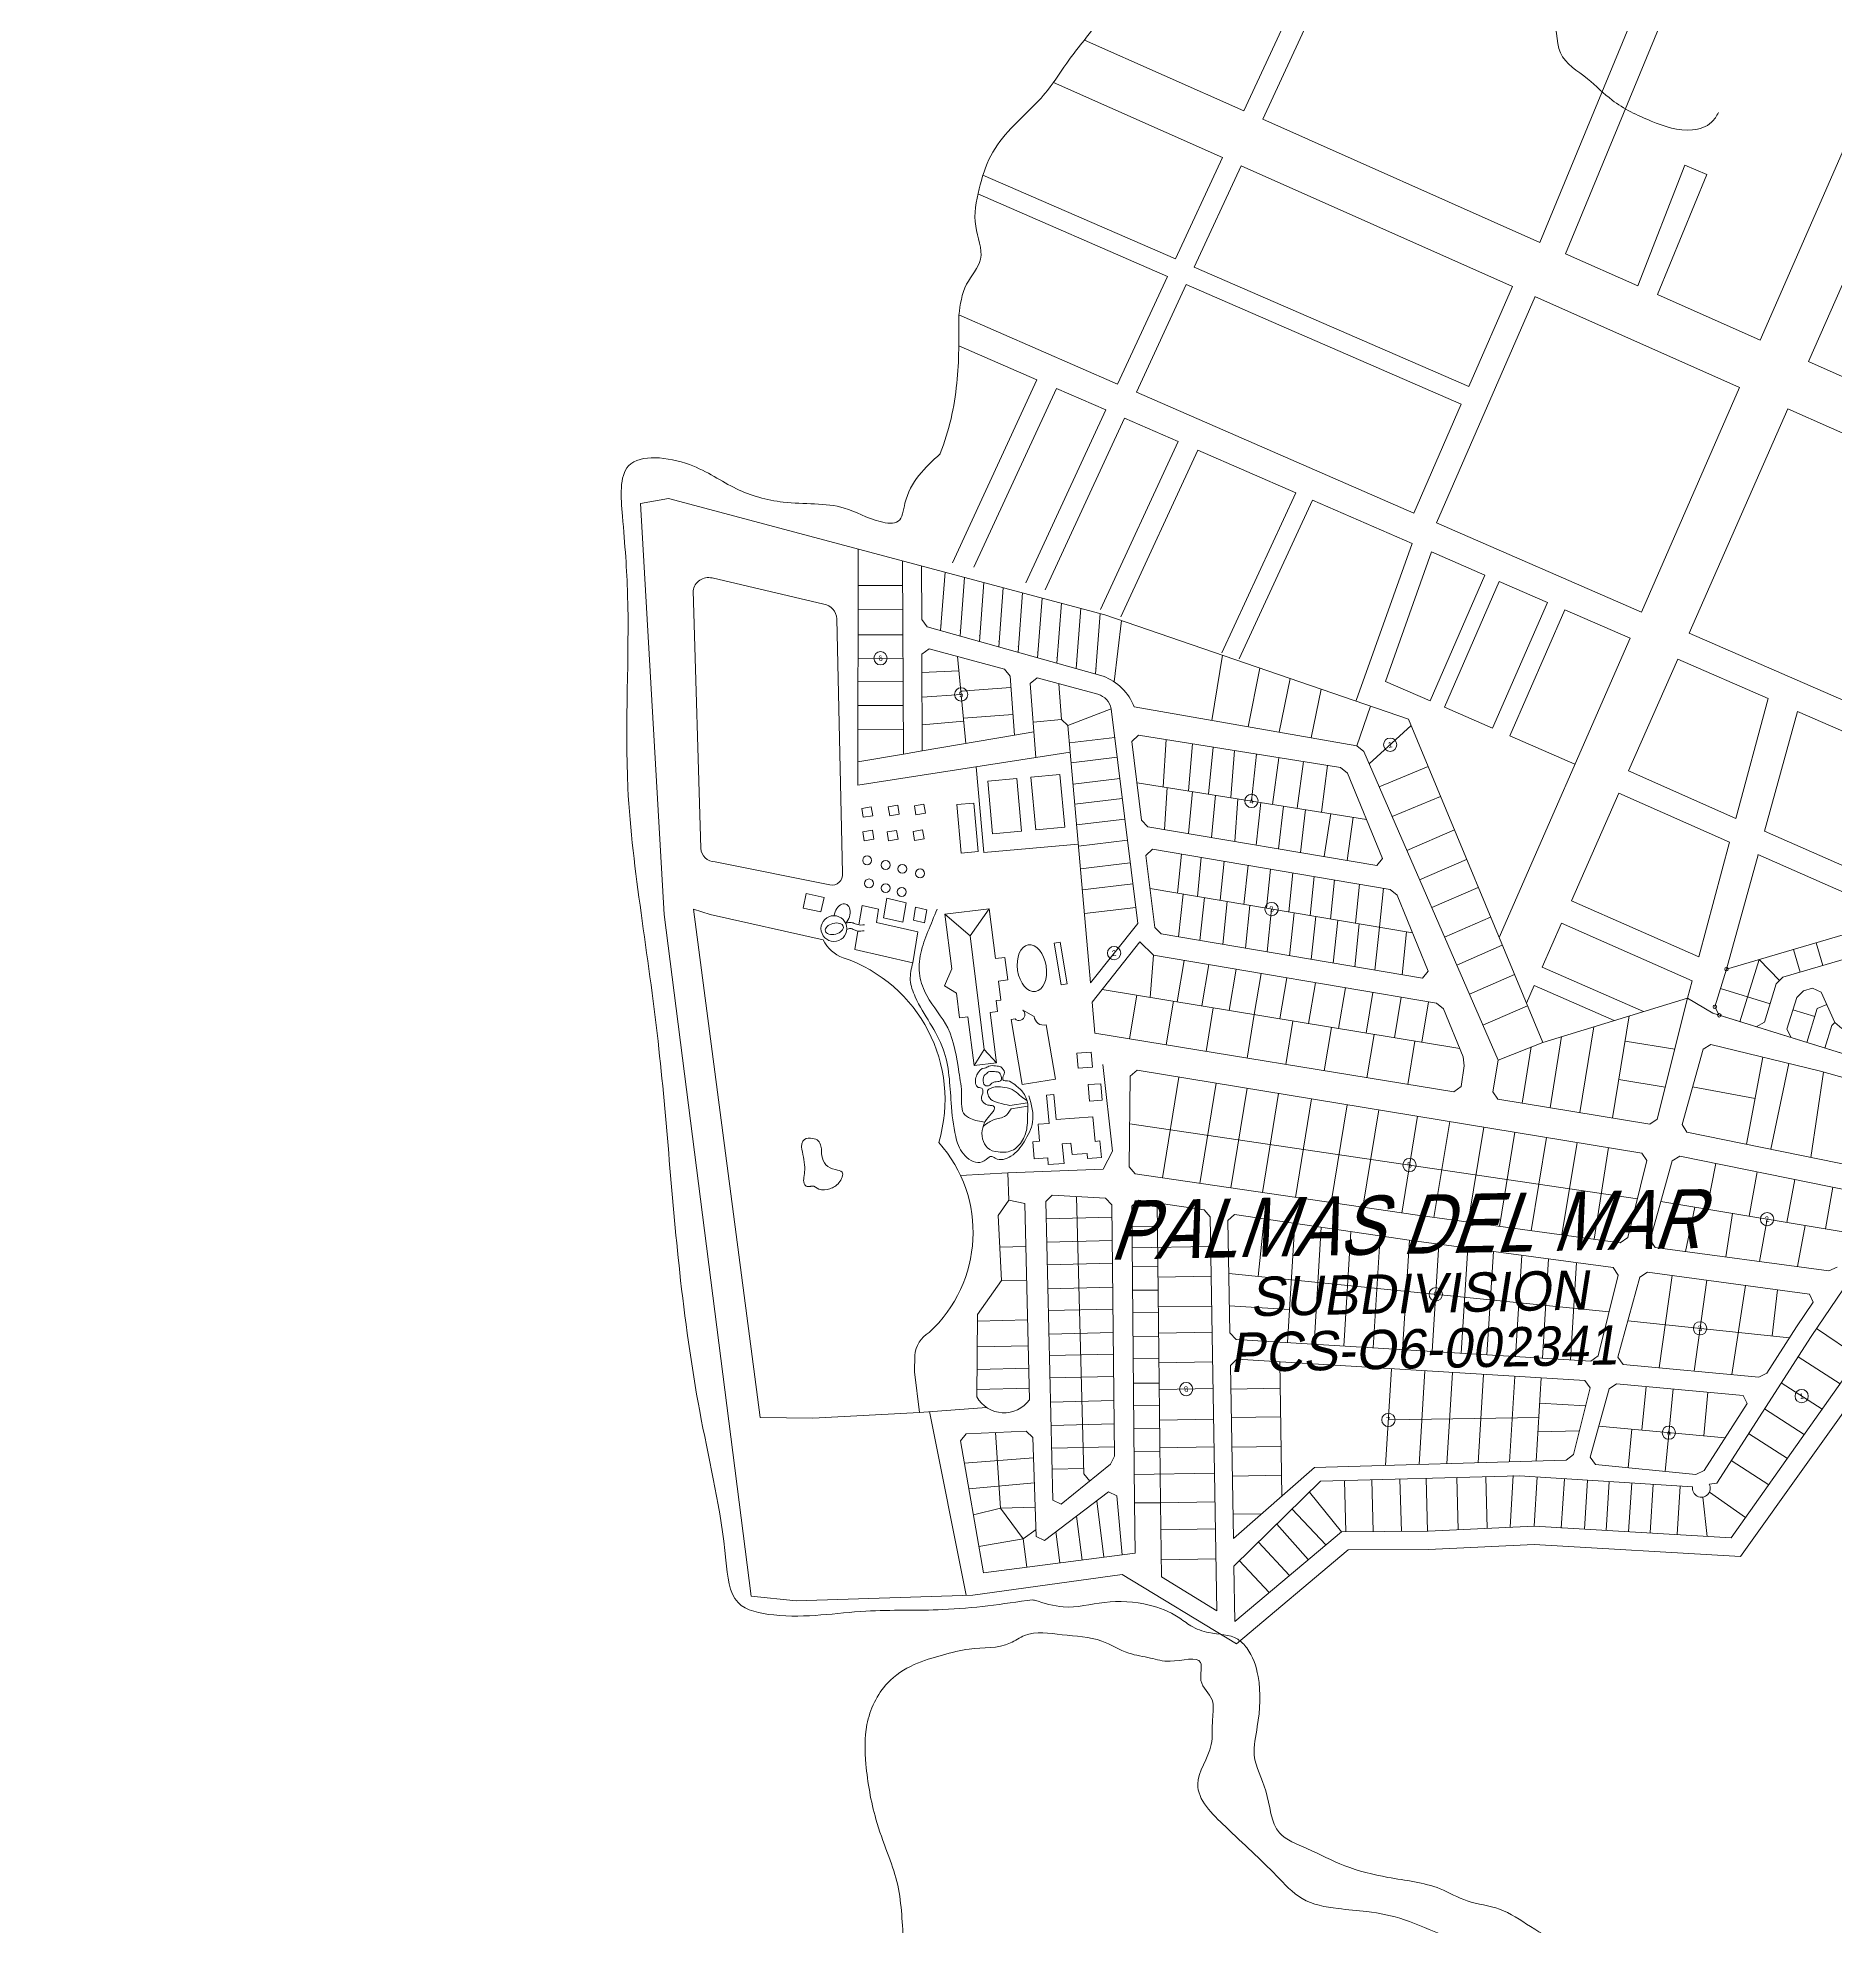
# Model space of a CAD drawing. Header units: metres. Extents: x -460 to 31334, y -1777 to 24987.
# Drawn here: x 100.651 to 101.218, y -749.575 to -748.98 of the extents above; entities that cross this region are included whole.
import ezdxf
from ezdxf.enums import TextEntityAlignment as Align

# ---------------------------------------------------------------- set-up
doc = ezdxf.new("R2010")
doc.units = ezdxf.units.M
doc.header["$MEASUREMENT"] = 0
doc.layers.add('VICINITY_MAP', color=7, linetype='Continuous', lineweight=13)
doc.styles.add('BLKNO', font='leroy.shx', dxfattribs={"height": 3})
doc.styles.add('LOT_NO', font='ARIALN.TTF', dxfattribs={"width": 1.5})
doc.styles.add('PX-0', font='leroy')

# ---------------------------------------------------------------- blocks, each defined once
blk = doc.blocks.new('KQEFDFDFG')
at = {"layer": 'VICINITY_MAP', "color": 250, "lineweight": 0}
for p, q in [((25986.253, 5028.513), (25997.06, 5054.658)), ((25996.768, 5037.602), (25991.705, 5026.093)), ((25981.069, 5035.014), (25979.458, 5031.53)), ((25980.177, 5034.18), (25979.038, 5031.717)), ((25985.679, 5028.768), (25987.905, 5034.154)), ((25975.458, 5033.306), (25979.038, 5031.717)), ((25974.762, 5032.351), (25978.553, 5030.668)), ((25979.458, 5031.53), (25985.679, 5028.768)), ((25978.553, 5030.668), (25977.503, 5028.397)), ((25973.183, 5030.277), (25977.503, 5028.397)), ((25978.973, 5030.481), (25977.924, 5028.214)), ((25978.973, 5030.481), (25985.06, 5027.779)), ((25973.07, 5029.854), (25977.321, 5028.004)), ((25986.253, 5028.513), (25987.878, 5027.792)), ((25977.924, 5028.214), (25984.082, 5025.534)), ((25977.321, 5028.004), (25976.204, 5025.589)), ((25977.742, 5027.82), (25976.626, 5025.405)), ((25977.742, 5027.82), (25983.909, 5025.136)), ((25985.06, 5027.779), (25984.082, 5025.534)), ((25985.569, 5027.557), (25983.355, 5022.474)), ((25985.568, 5027.554), (25990.16, 5025.515)), ((25988.32, 5027.596), (25990.623, 5026.573)), ((25991.705, 5026.093), (25993.287, 5025.391)), ((25974.393, 5025.681), (25972.496, 5021.578)), ((25974.832, 5025.49), (25972.978, 5021.48)), ((25983.909, 5025.136), (25982.846, 5022.696)), ((25975.936, 5025.009), (25974.143, 5021.133)), ((25976.358, 5024.826), (25974.578, 5020.977)), ((25991.24, 5025.035), (25989.027, 5020.004)), ((25991.24, 5025.035), (26004.781, 5019.024)), ((25977.56, 5024.302), (25975.817, 5020.532)), ((25978.004, 5024.109), (25976.275, 5020.369)), ((25980.205, 5023.15), (25978.545, 5019.561)), ((25980.577, 5022.988), (25978.929, 5019.424)), ((25970.375, 5016.592), (25970.383, 5021.889)), ((25982.811, 5022.015), (25981.556, 5018.489)), ((25983.245, 5021.826), (25982.211, 5018.921)), ((25971.398, 5017.288), (25971.38, 5021.623)), ((25971.809, 5020.307), (25971.804, 5021.51)), ((25972.233, 5020.06), (25972.334, 5021.369)), ((25983.214, 5018.483), (25984.443, 5021.304)), ((25970.382, 5021.068), (25971.382, 5021.073)), ((25972.667, 5019.939), (25972.769, 5021.253)), ((25973.101, 5019.817), (25973.203, 5021.138)), ((25973.536, 5019.695), (25973.638, 5021.022)), ((25973.97, 5019.574), (25974.072, 5020.906)), ((25983.535, 5018.343), (25984.764, 5021.164)), ((25970.381, 5020.527), (25971.384, 5020.531)), ((25974.404, 5019.452), (25974.507, 5020.79)), ((25974.838, 5019.33), (25974.942, 5020.674)), ((25975.272, 5019.209), (25975.376, 5020.559)), ((25975.706, 5019.087), (25975.811, 5020.443)), ((25984.618, 5017.869), (25985.847, 5020.692)), ((25985.006, 5017.7), (25986.236, 5020.523)), ((25971.932, 5020.145), (25971.809, 5020.307)), ((25971.932, 5020.145), (25975.877, 5019.039)), ((25976.128, 5018.909), (25976.291, 5020.286)), ((25970.38, 5019.962), (25971.387, 5019.966)), ((25971.812, 5019.528), (25971.973, 5019.652)), ((25971.973, 5019.652), (25973.662, 5019.197)), ((25970.379, 5019.436), (25971.389, 5019.44)), ((25971.821, 5017.36), (25971.812, 5019.528)), ((25972.642, 5019.159), (25971.814, 5019.122)), ((25972.799, 5017.526), (25972.611, 5019.48)), ((25973.662, 5019.197), (25973.792, 5019.04)), ((25978.32, 5018.041), (25978.558, 5019.506)), ((25979.129, 5017.9), (25979.395, 5019.218)), ((25988.77, 5019.419), (25987.666, 5016.91)), ((25970.378, 5018.919), (25971.391, 5018.923)), ((25972.686, 5018.701), (25973.811, 5018.785)), ((25973.891, 5017.711), (25973.792, 5019.04)), ((25974.243, 5018.869), (25974.399, 5018.998)), ((25974.366, 5017.215), (25974.243, 5018.869)), ((25974.399, 5018.998), (25975.761, 5018.631)), ((25974.946, 5018.063), (25974.884, 5018.868)), ((25979.828, 5017.778), (25980.073, 5018.985)), ((25980.549, 5017.652), (25980.767, 5018.746)), ((25982.211, 5018.921), (25983.214, 5018.483)), ((25970.378, 5018.376), (25971.393, 5018.38)), ((25972.693, 5018.627), (25971.816, 5018.567)), ((25975.089, 5017.933), (25976.061, 5018.307)), ((25976.061, 5018.307), (25975.089, 5017.933)), ((25976.061, 5018.307), (25976.654, 5013.492)), ((25976.577, 5018.346), (25981.568, 5017.474)), ((25981.568, 5017.474), (25981.874, 5018.365)), ((25983.535, 5018.343), (25984.618, 5017.869)), ((25990.075, 5015.848), (25990.798, 5018.536)), ((25972.751, 5018.026), (25971.818, 5017.943)), ((25972.744, 5018.095), (25973.856, 5018.178)), ((25974.307, 5018.007), (25974.946, 5018.063)), ((25975.089, 5017.933), (25974.946, 5018.063)), ((25975.142, 5017.336), (25975.089, 5017.933)), ((25981.848, 5017.071), (25982.789, 5017.929)), ((25990.719, 5015.564), (25991.459, 5018.248)), ((25970.377, 5017.835), (25971.395, 5017.839)), ((25971.821, 5017.36), (25973.891, 5017.711)), ((25973.891, 5017.711), (25974.324, 5017.785)), ((25975.124, 5017.539), (25976.14, 5017.664)), ((25976.672, 5017.713), (25976.526, 5017.571)), ((25976.526, 5017.571), (25976.743, 5015.807)), ((25976.672, 5017.713), (25981.205, 5016.987)), ((25977.227, 5016.554), (25977.293, 5017.613)), ((25977.795, 5016.464), (25977.881, 5017.519)), ((25981.728, 5017.348), (25981.568, 5017.474)), ((25985.006, 5017.7), (25986.465, 5017.062)), ((25975.142, 5017.336), (25970.375, 5016.592)), ((25970.376, 5017.114), (25971.398, 5017.288)), ((25971.398, 5017.288), (25971.821, 5017.36)), ((25975.593, 5012.159), (25975.142, 5017.336)), ((25975.163, 5017.093), (25976.195, 5017.22)), ((25978.244, 5016.392), (25978.347, 5017.445)), ((25978.743, 5016.312), (25978.825, 5017.368)), ((25979.206, 5016.238), (25979.322, 5017.289)), ((25979.679, 5016.162), (25979.819, 5017.209)), ((25980.233, 5016.073), (25980.374, 5017.12)), ((25980.777, 5015.986), (25980.915, 5017.034)), ((25981.728, 5017.348), (25984.741, 5010.423)), ((25973.202, 5015.081), (25973.028, 5017.006)), ((25973.939, 5016.742), (25973.291, 5016.683)), ((25973.397, 5015.5), (25973.291, 5016.683)), ((25974.046, 5015.559), (25973.939, 5016.742)), ((25974.909, 5016.83), (25974.259, 5016.771)), ((25974.365, 5015.588), (25974.259, 5016.771)), ((25975.016, 5015.647), (25974.909, 5016.83)), ((25975.205, 5016.611), (25976.254, 5016.74)), ((25976.64, 5016.648), (25981.786, 5015.825)), ((25981.205, 5016.987), (25981.364, 5016.861)), ((25981.364, 5016.861), (25982.143, 5014.948)), ((25982.074, 5016.553), (25983.171, 5017.009)), ((25987.666, 5016.91), (25990.075, 5015.848)), ((25975.244, 5016.163), (25976.309, 5016.294)), ((25977.313, 5016.541), (25977.252, 5015.598)), ((25977.883, 5016.449), (25977.797, 5015.505)), ((25978.4, 5016.367), (25978.311, 5015.418)), ((25978.9, 5016.287), (25978.832, 5015.33)), ((25979.42, 5016.204), (25979.312, 5015.248)), ((25982.363, 5015.888), (25983.449, 5016.339)), ((25987.447, 5016.412), (25986.385, 5013.998)), ((25987.447, 5016.412), (25989.932, 5015.316)), ((25975.284, 5015.7), (25976.366, 5015.833)), ((25976.884, 5015.66), (25976.743, 5015.807)), ((25979.925, 5016.123), (25979.811, 5015.164)), ((25980.417, 5016.044), (25980.31, 5015.079)), ((25980.985, 5015.953), (25980.835, 5014.99)), ((25981.491, 5015.872), (25981.353, 5014.902)), ((25974.046, 5015.559), (25973.397, 5015.5)), ((25975.016, 5015.647), (25974.365, 5015.588)), ((25975.326, 5015.221), (25976.424, 5015.356)), ((25976.884, 5015.66), (25982.016, 5014.79)), ((25983.761, 5015.59), (25982.695, 5015.126)), ((25990.719, 5015.564), (25994.598, 5013.854)), ((25975.322, 5015.272), (25973.202, 5015.081)), ((25976.987, 5015.158), (25976.84, 5015.018)), ((25976.84, 5015.018), (25977.039, 5013.402)), ((25976.987, 5015.158), (25982.319, 5014.254)), ((25977.545, 5014.173), (25977.638, 5015.048)), ((25977.993, 5014.097), (25978.081, 5014.973)), ((25982.016, 5014.79), (25982.143, 5014.948)), ((25984.035, 5014.928), (25982.98, 5014.469)), ((25989.241, 5012.742), (25989.932, 5015.316)), ((25989.866, 5012.465), (25990.573, 5015.033)), ((25990.571, 5015.034), (25993.788, 5013.616)), ((25975.37, 5014.714), (25976.487, 5014.851)), ((25978.503, 5014.01), (25978.594, 5014.886)), ((25979.038, 5013.919), (25979.129, 5014.795)), ((25979.546, 5013.833), (25979.637, 5014.709)), ((25980.042, 5013.749), (25980.133, 5014.625)), ((25980.52, 5013.668), (25980.611, 5014.544)), ((25969.146, 5013.834), (25969.219, 5014.161)), ((25969.219, 5014.161), (25969.617, 5014.075)), ((25969.544, 5013.748), (25969.617, 5014.075)), ((25975.412, 5014.242), (25976.544, 5014.381)), ((25976.932, 5014.277), (25982.823, 5013.277)), ((25977.672, 5014.151), (25977.571, 5013.189)), ((25978.15, 5014.07), (25978.049, 5013.108)), ((25980.979, 5013.59), (25981.07, 5014.466)), ((25981.541, 5013.495), (25981.631, 5014.37)), ((25982.078, 5013.404), (25982.169, 5014.279)), ((25982.478, 5014.127), (25982.319, 5014.254)), ((25982.478, 5014.127), (25983.173, 5012.419)), ((25984.296, 5014.3), (25983.252, 5013.845)), ((25967.059, 5013.693), (25966.691, 5013.813)), ((25966.691, 5013.813), (25968.18, 5002.406)), ((25969.6, 5013.124), (25967.059, 5013.693)), ((25969.146, 5013.834), (25969.544, 5013.748)), ((25972.326, 5013.697), (25973.324, 5013.815)), ((25972.326, 5013.697), (25972.481, 5012.476)), ((25972.326, 5013.697), (25972.893, 5013.215)), ((25972.893, 5013.215), (25973.324, 5013.815)), ((25973.324, 5013.815), (25973.466, 5012.703)), ((25975.458, 5013.71), (25976.61, 5013.851)), ((25978.663, 5013.983), (25978.562, 5013.021)), ((25979.173, 5013.896), (25979.072, 5012.934)), ((25979.659, 5013.814), (25979.558, 5012.852)), ((25980.161, 5013.729), (25980.06, 5012.767)), ((25980.65, 5013.646), (25980.549, 5012.684)), ((25989.241, 5012.742), (25986.385, 5013.998)), ((25975.593, 5012.159), (25976.654, 5013.492)), ((25977.039, 5013.402), (25977.18, 5013.255)), ((25977.18, 5013.255), (25983.045, 5012.26)), ((25981.144, 5013.562), (25981.043, 5012.6)), ((25981.624, 5013.481), (25981.523, 5012.519)), ((25982.078, 5013.404), (25981.977, 5012.442)), ((25982.688, 5013.3), (25982.587, 5012.338)), ((25984.572, 5013.635), (25983.539, 5013.186)), ((25986.165, 5013.497), (25985.731, 5012.51)), ((25989.097, 5012.207), (25986.165, 5013.497)), ((25973.206, 5010.662), (25972.893, 5013.215)), ((25975.631, 5011.728), (25976.705, 5013.078)), ((25976.705, 5013.078), (25977.009, 5012.779)), ((25984.835, 5013.001), (25983.813, 5012.556)), ((25991.132, 5012.286), (25993.317, 5012.928)), ((25991.52, 5012.4), (25991.371, 5012.907)), ((25992.027, 5012.549), (25991.878, 5013.056)), ((25972.316, 5012.092), (25972.481, 5012.476)), ((25973.466, 5012.703), (25973.672, 5012.728)), ((25973.672, 5012.728), (25973.737, 5012.223)), ((25976.933, 5011.832), (25977.009, 5012.779)), ((25977.009, 5012.779), (25983.358, 5011.701)), ((25977.542, 5011.731), (25977.7, 5012.661)), ((25978.09, 5011.64), (25978.247, 5012.568)), ((25978.707, 5011.538), (25978.864, 5012.464)), ((25983.045, 5012.26), (25983.173, 5012.419)), ((25987.999, 5011.512), (25985.731, 5012.51)), ((25990.165, 5011.287), (25990.597, 5012.68)), ((25990.597, 5012.68), (25991.057, 5012.212)), ((25972.585, 5011.926), (25972.316, 5012.092)), ((25973.532, 5012.198), (25973.737, 5012.223)), ((25973.532, 5012.198), (25973.586, 5011.772)), ((25975.855, 5012.01), (25983.879, 5010.683)), ((25979.267, 5011.446), (25979.424, 5012.369)), ((25979.843, 5011.35), (25980, 5012.271)), ((25980.485, 5011.244), (25980.641, 5012.162)), ((25981.159, 5011.133), (25981.314, 5012.048)), ((25985.109, 5012.343), (25984.097, 5011.903)), ((25985.55, 5012.099), (25985.375, 5011.702)), ((25987.341, 5011.311), (25985.55, 5012.099)), ((25988.992, 5011.816), (25989.097, 5012.207)), ((25990.842, 5011.686), (25989.732, 5012.03)), ((25990.714, 5011.273), (25990.982, 5012.138)), ((25990.982, 5012.138), (25991.132, 5012.286)), ((25991.591, 5011.98), (25991.44, 5011.832)), ((25991.591, 5011.98), (25991.797, 5012.041)), ((25991.797, 5012.041), (25991.989, 5011.952)), ((25991.989, 5011.952), (25992.292, 5011.271)), ((25972.585, 5011.926), (25972.655, 5011.373)), ((25973.478, 5011.76), (25973.586, 5011.772)), ((25973.478, 5011.76), (25973.51, 5011.512)), ((25974.33, 5011.406), (25974.076, 5011.546)), ((25975.692, 5011.03), (25975.631, 5011.728)), ((25976.631, 5011.882), (25976.47, 5010.902)), ((25977.456, 5011.745), (25977.295, 5010.767)), ((25978.351, 5011.597), (25978.191, 5010.62)), ((25981.777, 5011.031), (25981.932, 5011.943)), ((25982.414, 5010.925), (25982.568, 5011.835)), ((25983.026, 5010.824), (25983.18, 5011.732)), ((25983.517, 5011.574), (25983.358, 5011.701)), ((25983.517, 5011.574), (25983.953, 5010.502)), ((25985.398, 5011.646), (25984.398, 5011.211)), ((25988.992, 5011.816), (25988.313, 5009.102)), ((25991.218, 5011.117), (25991.44, 5011.832)), ((25991.846, 5011.401), (25991.354, 5011.554)), ((25991.666, 5010.821), (25991.901, 5011.58)), ((25991.901, 5011.58), (25992.113, 5011.674)), ((25972.655, 5011.373), (25972.844, 5011.395)), ((25972.844, 5011.395), (25972.983, 5010.304)), ((25973.344, 5011.493), (25973.51, 5011.512)), ((25973.344, 5011.493), (25973.488, 5010.364)), ((25973.816, 5011.335), (25973.902, 5011.349)), ((25973.816, 5011.335), (25974.064, 5009.88)), ((25974.599, 5011.219), (25974.807, 5009.999)), ((25979.267, 5011.446), (25979.107, 5010.47)), ((25980.133, 5011.302), (25979.974, 5010.328)), ((25981, 5011.159), (25980.841, 5010.186)), ((25986.886, 5011.172), (25986.571, 5009.248)), ((25987.684, 5011.416), (25987.309, 5009.127)), ((25990.527, 5011.175), (25990.714, 5011.273)), ((25991.317, 5010.93), (25991.218, 5011.117)), ((25992.069, 5010.696), (25992.226, 5011.201)), ((25992.226, 5011.201), (25992.292, 5011.271)), ((25992.292, 5011.271), (25992.45, 5011.131)), ((25983.746, 5009.71), (25975.692, 5011.03)), ((25981.956, 5011.001), (25981.796, 5010.03)), ((25982.871, 5010.85), (25982.712, 5009.88)), ((25985.741, 5010.821), (25984.741, 5010.423)), ((25985.486, 5010.72), (25985.279, 5009.459)), ((25986.166, 5010.952), (25985.905, 5009.357)), ((25988.705, 5010.669), (25987.591, 5010.851)), ((25989.513, 5010.775), (25989.338, 5010.672)), ((25991.976, 5010.177), (25989.513, 5010.775)), ((25973.206, 5010.662), (25972.983, 5010.304)), ((25972.983, 5010.304), (25973.488, 5010.364)), ((25973.206, 5010.662), (25973.488, 5010.364)), ((25975.288, 5010.582), (25975.612, 5010.605)), ((25975.288, 5010.582), (25975.318, 5010.243)), ((25975.318, 5010.243), (25975.642, 5010.266)), ((25975.612, 5010.605), (25975.642, 5010.266)), ((25976.087, 5008.383), (25975.871, 5010.323)), ((25983.978, 5010.3), (25983.91, 5009.831)), ((25983.953, 5010.502), (25983.978, 5010.3)), ((25984.741, 5010.423), (25984.619, 5009.714)), ((25988.871, 5008.983), (25989.338, 5010.672)), ((25990.311, 5008.537), (25990.681, 5010.492)), ((25990.859, 5008.425), (25991.264, 5010.35)), ((25974.064, 5009.88), (25974.807, 5009.999)), ((25975.542, 5009.875), (25975.827, 5009.895)), ((25975.542, 5009.875), (25975.575, 5009.505)), ((25975.827, 5009.895), (25975.86, 5009.525)), ((25976.463, 5008.03), (25976.486, 5010.066)), ((25976.642, 5010.196), (25976.486, 5010.066)), ((25987.968, 5008.341), (25976.642, 5010.196)), ((25977.21, 5007.785), (25977.58, 5010.043)), ((25978.05, 5007.661), (25978.418, 5009.905)), ((25988.492, 5009.82), (25987.45, 5009.991)), ((25991.755, 5008.242), (25992.042, 5010.158)), ((25995.225, 5009.259), (25991.976, 5010.177)), ((25973.788, 5009.404), (25974.181, 5009.466)), ((25974.611, 5009.642), (25974.772, 5009.653)), ((25974.611, 5009.642), (25974.668, 5009.005)), ((25974.772, 5009.653), (25974.822, 5009.095)), ((25975.575, 5009.505), (25975.86, 5009.525)), ((25978.741, 5007.56), (25979.107, 5009.793)), ((25979.451, 5007.455), (25979.815, 5009.677)), ((25980.191, 5007.346), (25980.553, 5009.556)), ((25980.994, 5007.228), (25981.354, 5009.424)), ((25983.746, 5009.71), (25983.91, 5009.831)), ((25984.737, 5009.548), (25984.619, 5009.714)), ((25988.143, 5008.99), (25984.737, 5009.548)), ((25989.104, 5009.828), (25990.505, 5009.563)), ((25973.814, 5009.331), (25974.189, 5009.391)), ((25974.42, 5008.988), (25974.668, 5009.005)), ((25974.42, 5008.988), (25974.454, 5008.606)), ((25974.822, 5009.095), (25975.651, 5009.154)), ((25975.651, 5009.154), (25975.7, 5008.603)), ((25976.474, 5008.998), (25987.866, 5007.317)), ((25981.707, 5007.123), (25982.065, 5009.308)), ((25982.577, 5006.995), (25982.933, 5009.166)), ((25983.302, 5006.894), (25983.654, 5009.048)), ((25988.313, 5009.102), (25988.143, 5008.99)), ((25974.299, 5008.595), (25974.454, 5008.606)), ((25974.299, 5008.595), (25974.333, 5008.213)), ((25974.962, 5008.549), (25975.157, 5008.563)), ((25975.157, 5008.563), (25975.18, 5008.309)), ((25975.7, 5008.603), (25975.806, 5008.611)), ((25975.806, 5008.611), (25975.839, 5008.238)), ((25984.068, 5006.79), (25984.417, 5008.923)), ((25984.772, 5006.695), (25985.118, 5008.808)), ((25985.486, 5006.599), (25985.829, 5008.691)), ((25986.171, 5006.507), (25986.511, 5008.58)), ((25988.871, 5008.983), (25988.977, 5008.81)), ((25988.977, 5008.81), (25993.587, 5007.867)), ((25974.333, 5008.213), (25974.635, 5008.234)), ((25974.635, 5008.234), (25974.648, 5008.084)), ((25974.962, 5008.549), (25975.002, 5008.109)), ((25975.18, 5008.309), (25975.52, 5008.334)), ((25975.52, 5008.334), (25975.531, 5008.216)), ((25975.531, 5008.216), (25975.839, 5008.238)), ((25975.88, 5007.979), (25976.087, 5008.383)), ((25986.896, 5006.409), (25987.215, 5008.464)), ((25988.08, 5008.171), (25987.648, 5006.444)), ((25988.08, 5008.171), (25987.968, 5008.341)), ((25988.156, 5006.394), (25988.646, 5008.168)), ((25988.646, 5008.168), (25988.819, 5008.274)), ((25988.819, 5008.274), (25993.221, 5007.374)), ((25973.738, 5007.895), (25972.677, 5007.838)), ((25973.738, 5007.895), (25975.88, 5007.979)), ((25973.763, 5007.282), (25973.738, 5007.895)), ((25974.648, 5008.084), (25975.002, 5008.109)), ((25976.463, 5008.03), (25976.595, 5007.875)), ((25982.877, 5006.951), (25976.595, 5007.875)), ((25989.427, 5007.082), (25989.628, 5008.109)), ((25989.973, 4999.71), (25995.814, 5007.981)), ((25990.373, 5006.925), (25990.551, 5007.92)), ((25991.217, 5006.785), (25991.4, 5007.746)), ((25974.737, 5007.392), (25974.591, 5007.25)), ((25975.934, 5007.327), (25974.737, 5007.392)), ((25975.283, 5007.362), (25975.446, 5001.147)), ((25976.075, 5007.18), (25975.934, 5007.327)), ((25993.982, 5007.499), (25991.764, 5004.225)), ((25992.083, 5006.642), (25992.251, 5007.572)), ((25973.522, 5006.938), (25973.763, 5007.282)), ((25973.598, 5005.478), (25973.522, 5006.938)), ((25973.763, 5007.282), (25974.119, 5007.212)), ((25974.119, 5007.212), (25974.226, 5002.803)), ((25974.591, 5007.25), (25974.752, 5000.552)), ((25976.078, 5006.9), (25974.6, 5006.865)), ((25976.075, 5007.18), (25976.13, 5001.543)), ((25976.672, 5007.283), (25976.519, 5007.149)), ((25976.519, 5007.149), (25976.583, 5000.491)), ((25978.145, 5007.066), (25976.672, 5007.283)), ((25977.166, 5000.496), (25977.088, 5007.222)), ((25978.28, 5006.913), (25978.145, 5007.066)), ((25978.28, 5006.913), (25978.433, 4998.075)), ((25978.829, 5006.965), (25978.676, 5006.831)), ((25982.797, 5006.381), (25978.829, 5006.965)), ((25979.49, 5006.868), (25979.36, 5005.573)), ((25987.479, 5006.33), (25982.877, 5006.951)), ((25988.393, 5007.253), (25992.844, 5006.516)), ((25989.158, 5007.126), (25988.948, 5006.132)), ((25989.998, 5006.987), (25989.853, 5006.01)), ((25977.094, 5006.699), (25976.523, 5006.693)), ((25978.676, 5006.831), (25978.72, 5004.307)), ((25980.183, 5006.766), (25980.018, 5004.089)), ((25980.774, 5006.679), (25980.612, 5004.052)), ((25981.436, 5006.582), (25981.277, 5004.011)), ((25982.094, 5006.485), (25981.939, 5003.97)), ((25987.479, 5006.33), (25987.648, 5006.444)), ((25990.776, 5006.858), (25990.605, 5005.909)), ((25991.627, 5006.718), (25991.455, 5005.794)), ((25973.559, 5006.233), (25974.142, 5006.247)), ((25976.083, 5006.376), (25974.613, 5006.341)), ((25976.528, 5006.214), (25978.291, 5006.245)), ((25982.749, 5006.388), (25982.597, 5003.93)), ((25987.323, 5005.771), (25982.797, 5006.381)), ((25983.41, 5006.299), (25983.262, 5003.889)), ((25984.059, 5006.211), (25983.913, 5003.848)), ((25984.635, 5006.134), (25984.491, 5003.813)), ((25985.272, 5006.048), (25985.132, 5003.773)), ((25988.268, 5006.224), (25988.156, 5006.394)), ((25992.161, 5005.699), (25988.268, 5006.224)), ((25976.088, 5005.867), (25974.625, 5005.832)), ((25977.104, 5005.797), (25976.532, 5005.791)), ((25978.697, 5005.64), (25987.231, 5004.781)), ((25985.87, 5005.967), (25985.733, 5003.736)), ((25986.499, 5005.882), (25986.365, 5003.697)), ((25987.437, 5005.603), (25986.983, 5003.789)), ((25987.437, 5005.603), (25987.323, 5005.771)), ((25988.094, 5005.667), (25987.924, 5005.555)), ((25991.728, 5005.177), (25988.094, 5005.667)), ((25992.347, 5005.782), (25992.161, 5005.699)), ((25973.063, 5004.722), (25973.598, 5005.478)), ((25973.598, 5005.478), (25974.161, 5005.491)), ((25976.093, 5005.332), (25974.638, 5005.297)), ((25977.111, 5005.267), (25976.537, 5005.262)), ((25977.107, 5005.559), (25978.303, 5005.579)), ((25987.429, 5003.763), (25987.924, 5005.555)), ((25988.643, 5005.593), (25988.353, 5003.521)), ((25989.423, 5005.488), (25989.137, 5003.449)), ((25990.289, 5005.371), (25989.988, 5003.371)), ((25990.891, 5004.238), (25991.012, 5005.274)), ((25991.811, 5004.992), (25991.728, 5005.177)), ((25976.098, 5004.84), (25974.65, 5004.805)), ((25977.116, 5004.768), (25976.542, 5004.762)), ((25977.115, 5004.889), (25978.314, 5004.909)), ((25978.709, 5004.916), (25980.064, 5004.833)), ((25991.811, 5004.992), (25991.438, 5004.44)), ((25973.044, 5002.87), (25973.063, 5004.722)), ((25973.062, 5004.569), (25974.182, 5004.596)), ((25987.654, 5004.58), (25991.281, 5004.197)), ((25991.438, 5004.44), (25990.77, 5003.405)), ((25992.833, 5003.759), (25991.884, 5004.402)), ((25973.056, 5003.99), (25974.196, 5004.018)), ((25976.103, 5004.313), (25974.662, 5004.279)), ((25977.123, 5004.224), (25976.547, 5004.218)), ((25977.122, 5004.303), (25978.325, 5004.324)), ((25978.72, 5004.307), (25978.86, 5004.16)), ((25986.819, 5003.669), (25978.86, 5004.16)), ((25991.764, 5004.225), (25989.645, 5000.938)), ((25971.644, 5003.43), (25971.653, 5003.798)), ((25973.05, 5003.487), (25974.209, 5003.515)), ((25976.108, 5003.832), (25974.674, 5003.797)), ((25977.128, 5003.74), (25976.552, 5003.734)), ((25977.128, 5003.74), (25977.128, 5003.74)), ((25977.13, 5003.636), (25978.336, 5003.657)), ((25978.879, 5003.717), (25978.733, 5003.576)), ((25978.733, 5003.576), (25978.8, 4999.694)), ((25986.683, 5003.235), (25978.879, 5003.717)), ((25979.889, 5000.647), (25979.84, 5003.658)), ((25982.216, 5001.334), (25982.35, 5003.503)), ((25986.819, 5003.669), (25986.983, 5003.789)), ((25987.545, 5003.596), (25987.429, 5003.763)), ((25990.587, 5003.315), (25987.545, 5003.596)), ((25992.414, 5003.166), (25991.472, 5003.773)), ((25971.76, 5002.523), (25971.644, 5003.43)), ((25973.045, 5003.035), (25974.22, 5003.063)), ((25976.112, 5003.33), (25974.686, 5003.296)), ((25977.135, 5003.181), (25976.557, 5003.176)), ((25977.137, 5003.036), (25978.346, 5003.057)), ((25979.849, 5003.065), (25978.742, 5003.046)), ((25982.968, 5001.355), (25983.098, 5003.456)), ((25983.59, 5001.373), (25983.716, 5003.418)), ((25984.294, 5001.393), (25984.416, 5003.375)), ((25984.998, 5001.413), (25985.116, 5003.332)), ((25985.592, 5001.43), (25985.707, 5003.295)), ((25986.803, 5003.071), (25986.429, 5001.576)), ((25986.683, 5003.235), (25986.803, 5003.071)), ((25987.232, 5003.05), (25987.399, 5003.166)), ((25990.241, 5002.904), (25987.399, 5003.166)), ((25987.969, 5002.123), (25988.059, 5003.105)), ((25990.587, 5003.315), (25990.77, 5003.405)), ((25992.009, 5002.593), (25991.093, 5003.184)), ((25971.76, 5002.523), (25973.264, 5002.632)), ((25976.118, 5002.788), (25974.699, 5002.754)), ((25977.141, 5002.678), (25976.562, 5002.672)), ((25986.702, 5002.667), (25985.672, 5002.731)), ((25986.809, 5001.519), (25987.232, 5003.05)), ((25988.667, 5003.049), (25988.486, 5001.199)), ((25989.358, 5001.996), (25989.449, 5002.977)), ((25990.33, 5002.721), (25989.362, 5001.22)), ((25990.33, 5002.721), (25990.241, 5002.904)), ((25968.18, 5002.406), (25969.363, 5002.392)), ((25969.363, 5002.392), (25971.76, 5002.523)), ((25971.984, 5002.54), (25972.807, 4998.422)), ((25976.123, 5002.265), (25974.712, 5002.231)), ((25977.145, 5002.349), (25978.358, 5002.37)), ((25979.86, 5002.427), (25978.753, 5002.408)), ((25982.279, 5002.355), (25985.652, 5002.405)), ((25987, 5002.212), (25989.834, 5001.952)), ((25991.611, 5002.029), (25990.719, 5002.605)), ((25972.805, 5002.042), (25972.677, 5001.883)), ((25973.193, 4998.926), (25972.677, 5001.883)), ((25972.805, 5002.042), (25974.152, 5002.099)), ((25973.46, 5002.07), (25973.574, 5000.378)), ((25974.301, 5001.961), (25974.152, 5002.099)), ((25974.301, 5001.961), (25974.378, 4999.741)), ((25977.147, 5002.166), (25976.567, 5002.161)), ((25986.563, 5002.111), (25985.632, 5002.088)), ((25987.744, 5002.144), (25987.659, 5001.28)), ((25991.23, 5001.489), (25990.361, 5002.049)), ((25972.764, 5001.385), (25974.317, 5001.506)), ((25976.128, 5001.753), (25974.724, 5001.719)), ((25974.936, 5000.466), (25976.043, 5001.359)), ((25976.043, 5001.359), (25976.13, 5001.543)), ((25977.153, 5001.653), (25976.572, 5001.647)), ((25977.152, 5001.73), (25978.369, 5001.751)), ((25979.871, 5001.76), (25978.764, 5001.741)), ((25986.27, 5001.449), (25980.621, 5001.289)), ((25986.429, 5001.576), (25986.27, 5001.449)), ((25986.924, 5001.352), (25986.809, 5001.519)), ((25990.814, 5000.9), (25989.971, 5001.444)), ((25972.865, 5000.809), (25974.336, 5000.944)), ((25975.443, 5001.264), (25974.735, 5001.247)), ((25975.446, 5001.147), (25975.578, 5000.984)), ((25976.577, 5001.131), (25978.379, 5001.162)), ((25979.881, 5001.114), (25978.776, 5001.095)), ((25980.621, 5001.289), (25978.8, 4999.694)), ((25980.753, 5000.977), (25978.811, 4999.073)), ((25985.217, 5001.1), (25980.753, 5000.977)), ((25981.325, 4999.847), (25981.293, 5000.992)), ((25981.939, 4999.851), (25981.907, 5001.009)), ((25982.571, 4999.854), (25982.538, 5001.026)), ((25983.16, 4999.858), (25983.127, 5001.043)), ((25983.848, 4999.891), (25983.816, 5001.062)), ((25984.496, 4999.922), (25984.464, 5001.08)), ((25985.008, 4999.946), (25985.082, 5001.109)), ((25989.105, 5000.855), (25985.217, 5001.1)), ((25985.546, 4999.972), (25985.616, 5001.075)), ((25986.157, 4999.927), (25986.227, 5001.036)), ((25986.676, 4999.906), (25986.745, 5001.004)), ((25989.179, 5001.131), (25986.924, 5001.352)), ((25987.166, 4999.877), (25987.235, 5000.973)), ((25987.669, 4999.847), (25987.738, 5000.941)), ((25989.362, 5001.22), (25989.179, 5001.131)), ((25989.645, 5000.938), (25989.48, 5000.913)), ((25974.562, 4999.653), (25975.998, 5000.738)), ((25974.752, 5000.552), (25974.936, 5000.466)), ((25975.734, 5000.539), (25975.897, 4999.274)), ((25976.183, 5000.655), (25975.998, 5000.738)), ((25976.302, 4999.326), (25976.183, 5000.655)), ((25977.166, 5000.496), (25978.39, 5000.518)), ((25981.225, 4999.847), (25980.507, 5000.736)), ((25988.154, 4999.818), (25988.223, 5000.91)), ((25988.757, 4999.782), (25988.826, 5000.872)), ((25989.333, 5000.624), (25989.433, 4999.742)), ((25989.482, 5000.735), (25990.293, 5000.162)), ((25973.574, 5000.378), (25972.967, 5000.224)), ((25974.355, 5000.394), (25973.574, 5000.378)), ((25973.574, 5000.378), (25974.084, 4999.69)), ((25975.282, 5000.197), (25975.408, 4999.211)), ((25977.166, 5000.496), (25976.583, 5000.491)), ((25976.583, 5000.491), (25976.594, 4999.363)), ((25977.186, 4998.833), (25977.166, 5000.496)), ((25979.434, 5000.249), (25978.79, 5000.238)), ((25980.873, 4999.551), (25980.118, 5000.355)), ((25974.084, 4999.69), (25973.09, 4999.516)), ((25974.084, 4999.69), (25974.373, 4999.895)), ((25974.084, 4999.69), (25974.166, 4999.051)), ((25974.562, 4999.653), (25974.378, 4999.741)), ((25974.82, 4999.848), (25974.91, 4999.147)), ((25977.174, 4999.888), (25978.401, 4999.909)), ((25978.832, 4997.832), (25981.225, 4999.847)), ((25980.481, 4999.221), (25979.774, 5000.017)), ((25985.55, 4999.972), (25989.973, 4999.71)), ((25976.302, 4999.326), (25973.193, 4998.926)), ((25976.594, 4999.363), (25976.302, 4999.326)), ((25980.061, 4998.867), (25979.363, 4999.614)), ((25977.181, 4999.217), (25978.413, 4999.239)), ((25977.186, 4998.833), (25978.433, 4998.075)), ((25978.811, 4999.073), (25978.832, 4997.832)), ((25979.601, 4998.48), (25978.935, 4999.194))]:
    blk.add_line(p, q, dxfattribs=at)
for points in [[(25995.713, 5038.219), (25990.623, 5026.573)], [(25988.32, 5027.596), (25989.425, 5030.291), (25988.931, 5030.502), (25987.878, 5027.792)], [(25976.204, 5025.589), (25972.644, 5027.14)], [(25974.393, 5025.681), (25972.641, 5026.444)], [(25990.16, 5025.515), (25987.956, 5020.471)], [(25975.936, 5025.009), (25974.832, 5025.49)], [(25982.846, 5022.696), (25976.626, 5025.405)], [(25977.56, 5024.302), (25976.358, 5024.826)], [(25980.205, 5023.15), (25978.004, 5024.109)], [(25982.811, 5022.015), (25980.577, 5022.988)], [(25987.956, 5020.471), (25983.355, 5022.474)], [(25984.443, 5021.304), (25983.245, 5021.826)], [(25985.847, 5020.692), (25984.764, 5021.164)], [(25987.7, 5019.886), (25986.236, 5020.523)], [(25996.366, 5016.808), (25989.027, 5020.004)], [(25987.7, 5019.886), (25984.765, 5013.172)], [(25990.798, 5018.536), (25988.77, 5019.419)], [(25996.157, 5016.202), (25991.459, 5018.248)], [(25970.397, 5013.458), (25970.47, 5013.893), (25970.841, 5013.808), (25970.791, 5013.514), (25971.723, 5013.3), (25971.607, 5012.61), (25970.304, 5012.909), (25970.373, 5013.317)], [(25981.225, 4999.847), (25983.169, 4999.858), (25985.55, 4999.972)]]:
    blk.add_lwpolyline(points, dxfattribs=at)
for points in [[(25989.559, 5011.475), (25988.992, 5011.816), (25985.741, 5010.821), (25982.73, 5018.071), (25975.916, 5020.415), (25966.127, 5023.023), (25965.499, 5022.907), (25966.026, 5013.692), (25967.978, 4998.399), (25968.994, 4998.299), (25972.953, 4998.426), (25976.309, 4998.887), (25978.871, 4997.33), (25981.375, 4999.439), (25983.18, 4999.449), (25985.547, 4999.563), (25990.176, 4999.288), (25996.222, 5007.752), (25996.163, 5008.153), (25995.555, 5009.483), (25995.334, 5009.682)], [(25989.604, 5011.62), (25989.866, 5012.465), (25995.433, 5014.099), (25996.26, 5016.502), (25996.965, 5018.55), (25998.324, 5018.352), (25999.102, 5018.238), (25999.88, 5018.125), (26003.299, 5017.626), (26001.903, 5015.678), (25996.222, 5007.752), (25996.163, 5008.153), (25996.045, 5008.411), (25995.704, 5009.157), (25995.555, 5009.483), (25995.334, 5009.682), (25989.703, 5011.431)], [(25972.596, 5016.155), (25972.974, 5016.189), (25973.072, 5015.101), (25972.694, 5015.067)], [(25970.461, 5016.072), (25970.676, 5016.108), (25970.709, 5015.907), (25970.494, 5015.871)], [(25971.055, 5016.109), (25971.27, 5016.145), (25971.304, 5015.944), (25971.089, 5015.908)], [(25971.643, 5016.13), (25971.858, 5016.166), (25971.892, 5015.965), (25971.677, 5015.929)], [(25970.486, 5015.548), (25970.701, 5015.584), (25970.734, 5015.383), (25970.519, 5015.347)], [(25971.03, 5015.543), (25971.245, 5015.579), (25971.278, 5015.378), (25971.063, 5015.342)], [(25971.614, 5015.554), (25971.829, 5015.59), (25971.863, 5015.389), (25971.648, 5015.353)], [(25971.024, 5014.055), (25970.95, 5013.62), (25971.382, 5013.52), (25971.456, 5013.956)], [(25971.874, 5013.505), (25971.621, 5013.563), (25971.671, 5013.856), (25971.923, 5013.797)], [(25974.783, 5013.047), (25974.918, 5013.069), (25975.075, 5012.134), (25974.94, 5012.111)]]:
    blk.add_lwpolyline(points, close=True, dxfattribs=at)
blk.add_lwpolyline([(25966.678, 5020.949), (25966.853, 5015.177, 0.410445), (25967.172, 5014.873), (25969.75, 5014.354, 0.515322), (25970.028, 5014.615), (25969.9, 5020.323, 0.363635), (25969.612, 5020.651), (25967.103, 5021.24, 0.442007)], format="xyb", close=True, dxfattribs=at)
for centre, radius in [((25970.884, 5019.438), 0.149), ((25972.693, 5018.627), 0.149), ((25982.319, 5017.5), 0.149), ((25979.206, 5016.238), 0.149), ((25970.583, 5014.905), 0.0997), ((25970.999, 5014.801), 0.0997), ((25971.374, 5014.715), 0.0997), ((25971.771, 5014.613), 0.0997), ((25970.626, 5014.388), 0.0997), ((25970.999, 5014.282), 0.0997), ((25971.36, 5014.198), 0.0997), ((25969.838, 5013.375), 0.29), ((25979.659, 5013.814), 0.149), ((25976.124, 5012.826), 0.149), ((25989.866, 5012.465), 0.0396), ((25989.604, 5011.62), 0.0396), ((25989.703, 5011.431), 0.0396), ((25982.753, 5008.072), 0.149), ((25990.776, 5006.858), 0.149), ((25983.341, 5005.172), 0.149), ((25989.271, 5004.409), 0.149), ((25977.742, 5003.047), 0.149), ((25991.551, 5002.889), 0.149), ((25982.279, 5002.355), 0.149), ((25988.571, 5002.068), 0.149)]:
    blk.add_circle(centre, radius, dxfattribs=at)
for centre, radius, start, end in [((25975.457, 5017.915), 1.2, 21.0352, 69.5136), ((25975.645, 5018.223), 0.424, 11.4506, 74.176), ((25970.309, 5013.46), 0.785, 205.3876, 250.3455), ((25968.97, 5009.538), 3.36, 343.425, 71.3424), ((25973.992, 5011.445), 0.132, 226.776, 50.233), ((25974.541, 5011.422), 0.211, 184.2268, 285.938), ((25969.92, 5006.557), 3.04, 312.4471, 41.7016), ((25972.303, 5003.752), 0.652, 120.5111, 175.9476), ((25973.656, 5003.217), 0.704, 209.5195, 323.9929), ((25989.302, 5000.821), 0.2, 170.3367, 27.2736)]:
    blk.add_arc(centre, radius, start, end, dxfattribs=at)
blk.add_ellipse((25970.023, 5013.684), major_axis=(-0.082, -0.242), ratio=0.663628, start_param=0.929161, end_param=5.008443, dxfattribs=at)
for centre, major_axis, ratio in [((25969.847, 5013.372), (-0.201, -0.052), 0.58857), ((25974.28, 5012.487), (0.08, -0.522), 0.613787)]:
    blk.add_ellipse(centre, major_axis=major_axis, ratio=ratio, dxfattribs=at)
for points in [[(25978.216, 5037.504), (25977.782, 5036.633), (25977.097, 5036.157), (25976.155, 5034.61), (25975.755, 5033.722), (25975.123, 5032.876), (25974.628, 5032.172), (25973.811, 5031.322), (25973.359, 5030.711), (25973.096, 5029.965), (25973.02, 5029.13), (25973.128, 5028.391), (25972.814, 5027.829), (25972.643, 5027.131)], [(25978.216, 5037.504), (25979.073, 5036.99), (25979.475, 5035.862), (25980.407, 5035.285), (25981.713, 5034.986), (25982.582, 5034.895), (25983.668, 5034.754), (25984.644, 5034.72), (25985.19, 5034.46), (25985.96, 5033.88), (25986.14, 5033.017), (25986.747, 5032.434), (25987.299, 5031.958), (25988.175, 5031.488), (25989.099, 5031.29), (25989.529, 5031.461), (25989.687, 5031.681)], [(25974.296, 4998.321), (25972.285, 4998.1), (25970.556, 4998.065), (25968.488, 4997.979), (25967.686, 4998.258), (25967.416, 4999.208), (25966.863, 5002.362), (25966.399, 5005.482), (25965.891, 5010.848), (25965.512, 5013.73), (25965.215, 5016.532), (25965.209, 5020.865), (25965.094, 5022.628), (25965.232, 5023.755), (25966.597, 5023.782), (25967.651, 5023.241), (25968.701, 5022.941), (25970.069, 5022.808), (25970.878, 5022.503), (25971.28, 5022.511), (25971.432, 5022.915), (25972.222, 5024.025)], [(25972.153, 5013.81), (25971.948, 5013.307), (25971.788, 5012.824), (25971.765, 5012.315), (25971.923, 5011.873), (25972.393, 5011.146), (25972.643, 5010.154), (25972.704, 5009.647), (25972.702, 5009.442), (25972.749, 5009.234), (25972.901, 5009.115), (25973.224, 5009.031)], [(25970.102, 5013.496), (25970.184, 5013.513), (25970.271, 5013.501), (25970.365, 5013.465), (25970.525, 5013.46)], [(25970.128, 5013.358), (25970.205, 5013.378), (25970.292, 5013.347), (25970.369, 5013.318), (25970.514, 5013.328)], [(25971.607, 5012.61), (25971.552, 5012.22), (25971.663, 5011.842), (25972.291, 5010.672), (25972.469, 5009.464), (25972.571, 5008.712), (25972.744, 5008.32), (25973.113, 5008.129), (25973.3, 5008.232), (25973.355, 5008.266), (25973.458, 5008.223), (25973.811, 5008.27), (25974.106, 5008.595), (25974.297, 5009.036), (25974.211, 5009.623)], [(25973.788, 5009.404), (25973.534, 5009.466), (25973.362, 5009.545), (25973.296, 5009.647), (25973.286, 5009.736), (25973.365, 5009.799), (25973.482, 5009.827), (25973.67, 5009.813), (25973.886, 5009.737), (25974.038, 5009.609), (25974.168, 5009.522)], [(25973.184, 5008.938), (25973.404, 5009.079), (25973.529, 5009.117), (25973.662, 5009.158), (25973.814, 5009.331)], [(25986.9, 4988.576), (25986.335, 4989.249), (25985.679, 4989.919), (25984.785, 4990.423), (25984.098, 4990.65), (25983.532, 4990.799), (25982.641, 4991.143), (25981.794, 4991.327), (25981.149, 4991.394), (25980.341, 4991.619), (25979.768, 4992.13), (25978.621, 4993.231), (25978, 4994.182), (25978.303, 4995.072), (25978.332, 4995.635), (25978.324, 4996.076), (25978.074, 4996.513), (25978.066, 4996.914), (25977.382, 4996.941), (25976.939, 4997.012), (25976.454, 4997.123), (25975.846, 4997.392), (25974.959, 4997.535), (25974.116, 4997.518), (25973.798, 4997.351), (25972.876, 4997.212), (25972.276, 4997.08), (25971.637, 4996.866), (25971.043, 4996.453), (25970.579, 4995.52), (25970.557, 4994.636), (25970.782, 4993.396), (25971.039, 4992.638), (25971.252, 4992), (25971.399, 4990.678), (25971.499, 4989.716), (25971.601, 4988.594), (25971.865, 4987.475), (25971.96, 4986.714), (25971.979, 4985.791), (25972.042, 4984.628), (25972.069, 4983.303), (25972.365, 4982.546), (25973.055, 4982.198), (25973.743, 4981.931), (25974.478, 4981.343), (25975.071, 4979.184), (25974.947, 4976.894), (25974.811, 4975.197), (25974.581, 4974.006), (25974.425, 4973.326), (25974.357, 4972.477), (25974.904, 4970.539), (25975.425, 4969.957), (25976.364, 4969.636), (25977.46, 4969.912), (25978.047, 4970.263), (25979.069, 4970.029), (25979.667, 4969.787), (25980.81, 4967.776), (25981.274, 4965.752), (25981.206, 4964.904), (25981.57, 4963.64), (25981.93, 4962.631), (25982.129, 4961.11), (25982.412, 4959.675), (25982.189, 4958.145), (25981.958, 4956.955), (25981.549, 4956.184), (25981.493, 4954.743), (25981.309, 4950.283), (25980.743, 4948.916), (25979.431, 4946.688), (25978.939, 4945.83), (25978.024, 4944.965), (25977.27, 4944.526), (25976.122, 4942.555), (25975.8, 4941.701), (25975.32, 4940.251), (25975.028, 4937.873), (25974.476, 4935.829), (25973.899, 4934.97), (25973.235, 4934.279), (25972.485, 4933.586), (25971.736, 4932.894), (25971.161, 4931.95), (25970.921, 4931.268), (25970.597, 4930.499), (25970.285, 4929.137), (25969.788, 4928.534), (25969.369, 4928.271), (25968.271, 4928.08), (25968.122, 4927.06), (25967.644, 4925.526), (25967.09, 4923.166), (25966.276, 4921.456), (25965.783, 4920.683), (25965.462, 4919.745), (25965.061, 4918.636), (25964.654, 4917.78), (25964.004, 4916.327), (25963.689, 4915.135), (25963.216, 4913.346), (25962.977, 4912.579), (25962.743, 4911.557), (25962.272, 4909.684), (25961.873, 4908.405), (25961.636, 4907.553), (25960.553, 4906.6), (25959.396, 4905.052), (25958.651, 4904.19), (25957.828, 4902.902), (25956.752, 4901.61), (25955.428, 4899.974), (25954.436, 4898.683), (25953.612, 4897.481), (25951.975, 4894.567)]]:
    blk.add_spline(points, degree=3, dxfattribs=at)
for points, knots in [([(25972.643, 5027.131), (25972.645, 5026.621), (25972.649, 5025.571), (25972.426, 5024.537), (25972.223, 5024.027), (25972.222, 5024.025)], [0, 0, 0, 0, 0.00311982, 0.006424196, 0.006441219, 0.006441219, 0.006441219, 0.006441219]), ([(25974.296, 4998.321), (25974.31, 4998.317), (25974.541, 4998.251), (25975.067, 4998.078), (25975.931, 4998.316), (25976.82, 4998.266), (25977.475, 4998.017), (25977.86, 4997.703), (25978.316, 4997.534), (25978.816, 4997.553), (25979.21, 4997.145), (25979.435, 4996.46), (25979.39, 4995.64), (25979.183, 4994.757), (25979.619, 4994.021), (25979.64, 4993.052), (25980.545, 4992.719), (25981.301, 4992.312), (25982.328, 4992.055), (25983.295, 4991.963), (25984.056, 4991.507), (25984.813, 4991.441), (25985.484, 4990.958), (25986.115, 4990.623), (25986.513, 4990.115), (25986.951, 4989.756), (25987.298, 4989.513), (25987.481, 4989.385)], [0.06411721, 0.06411721, 0.06411721, 0.06411721, 0.06420548, 0.06555994, 0.06745604, 0.06951584, 0.07095, 0.07165632, 0.0725408, 0.07389526, 0.07447579, 0.07587831, 0.0781777, 0.07950103, 0.08121479, 0.08325109, 0.08468749, 0.08659751, 0.08865064, 0.0911007, 0.09246001, 0.09399424, 0.09561378, 0.09743689, 0.09830957, 0.09953011, 0.10090299, 0.10090299, 0.10090299, 0.10090299])]:
    blk.add_open_spline(points, degree=3, knots=knots, dxfattribs=at)
for points, start_tangent, end_tangent in [([(25973.219, 5010.248), (25973.047, 5010.096), (25973.04, 5009.85), (25973.078, 5009.814), (25973.127, 5009.806), (25973.162, 5009.785), (25973.182, 5009.73), (25973.146, 5009.564), (25973.288, 5009.417), (25973.364, 5009.409), (25973.414, 5009.396), (25973.44, 5009.368), (25973.408, 5009.272), (25973.262, 5009.093), (25973.176, 5008.908), (25973.175, 5008.658), (25973.283, 5008.457), (25973.522, 5008.364), (25973.866, 5008.416), (25974.091, 5008.667), (25974.175, 5008.958), (25974.185, 5009.221), (25974.186, 5009.439), (25974.071, 5009.713), (25973.894, 5009.875), (25973.736, 5009.961), (25973.682, 5009.963), (25973.63, 5009.986), (25973.628, 5010.033), (25973.662, 5010.146), (25973.583, 5010.271), (25973.467, 5010.294), (25973.313, 5010.29), (25973.219, 5010.248)], (-0.999085, 0.042758), (-0.999085, 0.042758)), ([(25973.245, 5010.109), (25973.188, 5010.001), (25973.227, 5009.86), (25973.276, 5009.845), (25973.336, 5009.863), (25973.397, 5009.917), (25973.514, 5009.942), (25973.592, 5009.975), (25973.593, 5010.061), (25973.533, 5010.155), (25973.474, 5010.165), (25973.336, 5010.168), (25973.283, 5010.149), (25973.245, 5010.109)], (-0.93648, -0.350722), (-0.93648, -0.350722)), ([(25969.117, 5008.421), (25969.164, 5008.194), (25969.185, 5007.964), (25969.164, 5007.794), (25969.169, 5007.661), (25969.212, 5007.601), (25969.314, 5007.593), (25969.33, 5007.596), (25969.347, 5007.599), (25969.5, 5007.532), (25969.749, 5007.54), (25969.952, 5007.675), (25970.021, 5007.912), (25969.87, 5007.97), (25969.66, 5008.077), (25969.567, 5008.279), (25969.548, 5008.492), (25969.486, 5008.616), (25969.36, 5008.67), (25969.18, 5008.648), (25969.117, 5008.421)], (0.227782, -0.973712), (0.227782, -0.973712))]:
    blk.add_spline(points, degree=3, dxfattribs=dict(at, start_tangent=start_tangent, end_tangent=end_tangent))
for p in [(25972.243, 5020.185), (25972.677, 5020.063), (25973.111, 5019.942), (25973.545, 5019.82), (25973.979, 5019.698), (25974.413, 5019.577), (25974.847, 5019.455), (25975.282, 5019.333), (25975.716, 5019.211)]:
    blk.add_point(p, dxfattribs=at)
at = {"layer": 'VICINITY_MAP', "color": 250, "lineweight": 0, "style": 'BLKNO'}
for s, p in [('6', (25970.884, 5019.438)), ('5', (25972.693, 5018.627)), ('1', (25982.319, 5017.5)), ('4', (25979.206, 5016.238)), ('3', (25979.659, 5013.814)), ('2', (25976.124, 5012.826)), ('5', (25982.753, 5008.072)), ('2', (25990.776, 5006.858)), ('6', (25983.341, 5005.172)), ('3', (25989.271, 5004.409)), ('8', (25977.742, 5003.047)), ('1', (25991.551, 5002.889)), ('7', (25982.279, 5002.355)), ('4', (25988.571, 5002.068))]:
    blk.add_text(s, height=0.124, rotation=9.4773, dxfattribs=at).set_placement(p, align=Align.MIDDLE)
at = {"layer": 'VICINITY_MAP', "color": 250, "lineweight": 0}
for s, height, style, oblique, p in [('PALMAS DEL MAR', 1.32075, 'LOT_NO', 20, (25982.658, 5005.682)), ('SUBDIVISION', 0.8805, 'PX-0', 10, (25982.979, 5004.491)), (' PCS-O6-002341', 0.8805, 'PX-0', 10, (25982.916, 5003.246))]:
    blk.add_text(s, height=height, rotation=1.1421, dxfattribs=dict(at, style=style, oblique=oblique)).set_placement(p, align=Align.BOTTOM_CENTER)

msp = doc.modelspace()

# ---------------------------------------------------------------- block references
at = {"color": 252, "lineweight": 13, "xscale": 0.01406005031200456, "yscale": 0.01406005031200456, "zscale": 0.01406005031200456}
msp.add_blockref('KQEFDFDFG', (-264.23522, -819.74891), dxfattribs=at)

doc.saveas('drawing.dxf')
